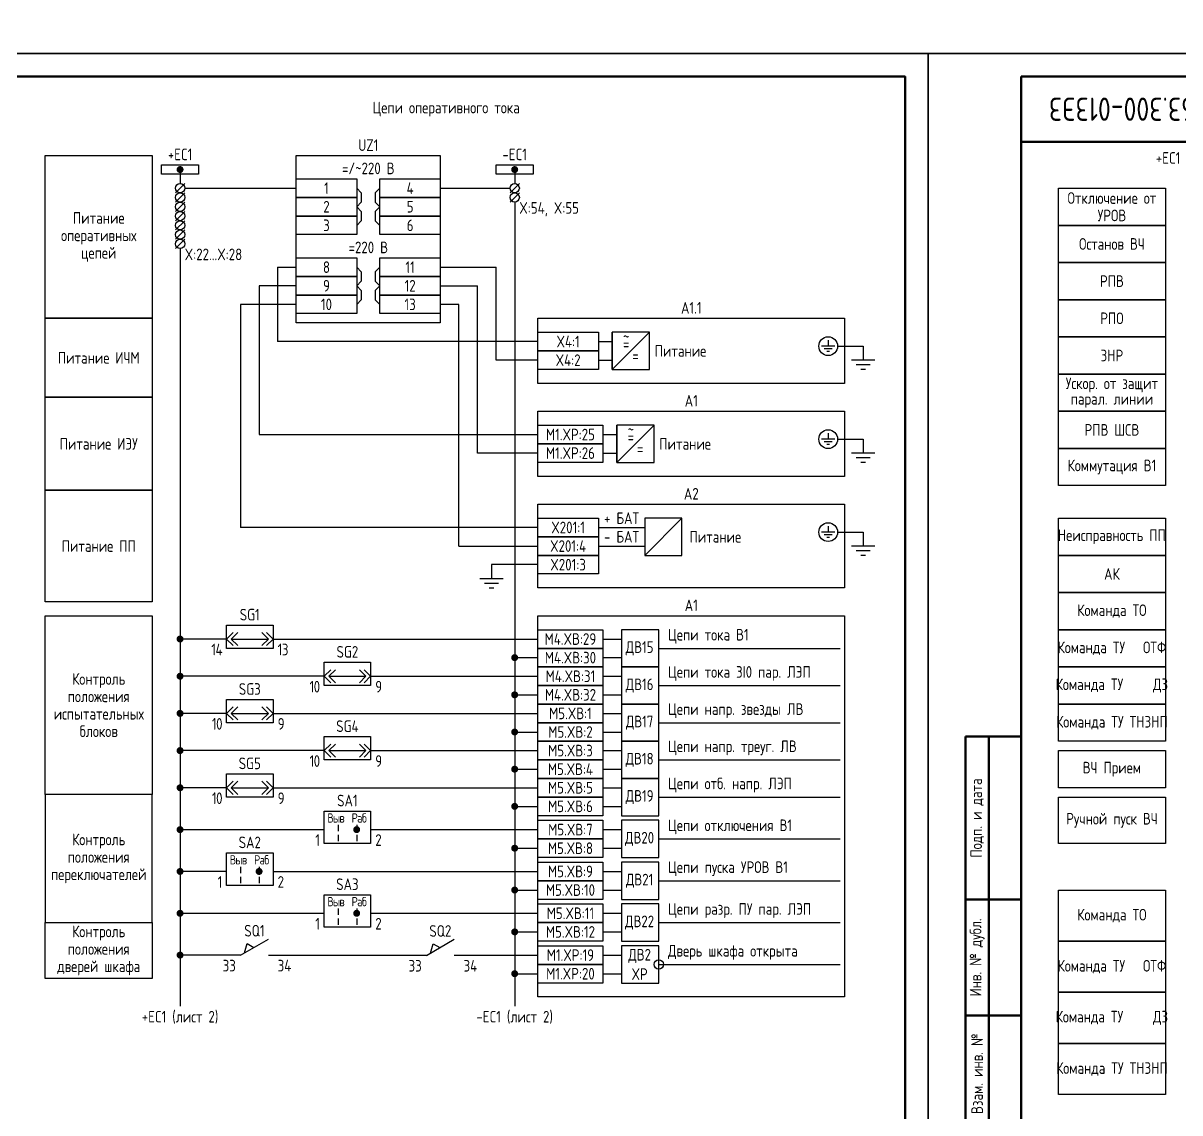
# Model space of a CAD drawing. Header units: millimetres. Extents: x -863 to 2106, y -90 to 586.
# Drawn here: x 225.2 to 474.1, y 69.1 to 303.5 of the extents above; entities that cross this region are included whole.
import ezdxf

# ---------------------------------------------------------------- set-up
doc = ezdxf.new("R2010")
doc.units = ezdxf.units.MM
doc.styles.add('Gost_type_A', font='GOST_A.TTF')

# ---------------------------------------------------------------- blocks, each defined once
blk = doc.blocks.new('Формат_А3')
blk.add_lwpolyline([(-420, 297), (0, 297), (0, 0), (-420, 0)], close=True)
at = {"lineweight": 50}
blk.add_lwpolyline([(-400, 292), (-5, 292), (-5, 5), (-400, 5)], close=True, dxfattribs=at)
blk = doc.blocks.new('Штамп угловой верхний')
at = {"lineweight": 50}
blk.add_lwpolyline([(0, 0), (70, 0), (70, -14), (0, -14)], close=True, dxfattribs=at)
blk = doc.blocks.new('Штамп левый нижний')
at = {"lineweight": 50}
for points in [[(-12, 145), (-7, 145), (-7, 110), (-12, 110)], [(-7, 145), (0, 145), (0, 110), (-7, 110)], [(-12, 110), (-7, 110), (-7, 85), (-12, 85)], [(-7, 110), (0, 110), (0, 85), (-7, 85)], [(-12, 85), (-7, 85), (-7, 60), (-12, 60)], [(-7, 85), (0, 85), (0, 60), (-7, 60)], [(-12, 60), (-7, 60), (-7, 25), (-12, 25)], [(-7, 60), (0, 60), (0, 25), (-7, 25)], [(-12, 25), (-7, 25), (-7, 0), (-12, 0)], [(-7, 25), (0, 25), (0, 0), (-7, 0)]]:
    blk.add_lwpolyline(points, close=True, dxfattribs=at)
at = {"char_height": 2.5, "attachment_point": 5, "rotation": 90, "style": 'Gost_type_A'}
for s, insert, width in [('Подп. и дата', (-9.5, 127.5), 35), ('Инв. № дубл.', (-9.5, 97.5), 25), ('Взам. инв. №', (-9.5, 72.5), 25), ('Подп. и дата', (-9.5, 42.5), 35), ('Инв. N подл.', (-9.5, 12.5), 25)]:
    blk.add_mtext(s, dxfattribs=dict(at, insert=insert, width=width))
blk = doc.blocks.new('POINT')
at = {"const_width": 0.75}
blk.add_lwpolyline([(-0.375, 0, 1), (0.375, 0, 1)], format="xyb", close=True, dxfattribs=at)
blk = doc.blocks.new('Шинка')
blk.add_lwpolyline([(-4, 1), (4, 1), (4, -1), (-4, -1)], close=True)
blk.add_blockref('POINT', (0, 0))
blk = doc.blocks.new('БИ_разъем')
for p, q in [((0, 0), (1.41, 1.41)), ((0, 0), (1.41, 1.41)), ((0, 0), (1.41, -1.41)), ((0, 0), (1.41, -1.41)), ((1, 0), (2.41, 1.41)), ((1, 0), (2.41, -1.41)), ((1, 0), (9, 0)), ((9, 0), (7.59, 1.41)), ((9, 0), (7.59, -1.41)), ((10, 0), (8.59, 1.41)), ((10, 0), (8.59, 1.41)), ((10, 0), (8.59, -1.41)), ((10, 0), (8.59, -1.41))]:
    blk.add_line(p, q)
blk = doc.blocks.new('Переключатель_положение')
for p, q in [((2, 1), (2, -0.34)), ((2, -1.14), (2, -2.49))]:
    blk.add_line(p, q)

msp = doc.modelspace()

# ---------------------------------------------------------------- linework, layer by layer
for p, q in [((259, 272), (259, 269)), ((331, 272), (331, 269)), ((260, 269), (258, 267)), ((332, 269), (330, 267)), ((260, 267), (258, 265)), ((260.01, 268), (284, 268)), ((315, 268), (330, 268)), ((332, 267), (330, 265)), ((260, 265), (258, 263)), ((331, 265), (331, 92)), ((260, 263), (258, 261)), ((260, 261), (258, 259)), ((260, 259), (258, 257)), ((260, 257), (258, 255)), ((259, 255), (259, 92)), ((280, 251), (280, 235)), ((280, 251), (284, 251)), ((315, 251), (327, 251)), ((327, 231), (327, 251)), ((284, 247), (276, 247)), ((276, 247), (276, 215)), ((315, 247), (323, 247)), ((323, 211), (323, 247)), ((284, 243), (272, 243)), ((272, 243), (272, 195)), ((319, 243), (315, 243)), ((319, 191), (319, 243)), ((352, 229), (352, 237)), ((352, 229), (360, 237)), ((336, 235), (280, 235)), ((400.48, 234), (406, 234)), ((336, 231), (327, 231)), ((353, 209), (353, 217)), ((353, 209), (361, 217)), ((276, 215), (336, 215)), ((400.48, 214), (406, 214)), ((336, 211), (323, 211)), ((359, 189), (367, 197)), ((336, 195), (272, 195)), ((400.48, 194), (406, 194)), ((319, 191), (336, 191)), ((336, 187), (326, 187)), ((269, 171), (259, 171)), ((279, 171), (336, 171)), ((350, 171), (354, 171)), ((331, 167), (336, 167)), ((350, 167), (354, 167)), ((362, 169), (401, 169)), ((290, 163), (259, 163)), ((300, 163), (336, 163)), ((350, 163), (354, 163)), ((362, 161), (401, 161)), ((331, 159), (336, 159)), ((350, 159), (354, 159)), ((269, 155), (259, 155)), ((279, 155), (336, 155)), ((350, 155), (354, 155)), ((362, 153), (401, 153)), ((331, 151), (336, 151)), ((350, 151), (354, 151)), ((290, 147), (259, 147)), ((300, 147), (336, 147)), ((350, 147), (354, 147)), ((362, 145), (401, 145)), ((331, 143), (336, 143)), ((350, 143), (354, 143)), ((269, 139), (259, 139)), ((279, 139), (336, 139)), ((350, 139), (354, 139)), ((362, 137), (401, 137)), ((331, 135), (336, 135)), ((350, 135), (354, 135)), ((259, 130), (290, 130)), ((300, 130), (336, 130)), ((350, 130), (354, 130)), ((362, 128), (401, 128)), ((331, 126), (336, 126)), ((331, 126), (336, 126)), ((350, 126), (354, 126)), ((269, 121), (259, 121)), ((279, 121), (336, 121)), ((350, 121), (354, 121)), ((331, 117), (336, 117)), ((331, 117), (336, 117)), ((350, 117), (354, 117)), ((362, 119), (401, 119)), ((259, 112), (290, 112)), ((300, 112), (336, 112)), ((350, 112), (354, 112)), ((362, 110), (401, 110)), ((331, 108), (336, 108)), ((331, 108), (336, 108)), ((350, 108), (354, 108)), ((272, 103), (278, 106.46)), ((272.86, 103.5), (273.43, 105.48)), ((273.43, 105.48), (274.87, 104.65)), ((312, 102.95), (318, 106.42)), ((312.86, 103.45), (313.43, 105.44)), ((313.43, 105.44), (314.87, 104.61)), ((272, 103), (259, 103)), ((312, 102.95), (278, 102.95)), ((318, 103), (336, 103)), ((350, 103), (354, 103)), ((362, 101), (401, 101)), ((331, 99), (336, 99)), ((331, 99), (336, 99)), ((350, 99), (354, 99))]:
    msp.add_line(p, q)
at = {"ltscale": 4}
for p, q in [((349, 235), (352, 235)), ((349, 231), (352, 231)), ((350, 215), (353, 215)), ((350, 211), (353, 211)), ((349, 195), (359, 195)), ((349, 191), (359, 191))]:
    msp.add_line(p, q, dxfattribs=at)
at = {"ltscale": 4.32}
for p, q in [((399.89, 234), (397.04, 234)), ((398.46, 235.28), (398.46, 234)), ((406, 234), (406, 231)), ((399.32, 233.43), (397.61, 233.43)), ((398.75, 232.86), (398.18, 232.86)), ((408.5, 231), (403.5, 231)), ((407.5, 230), (404.5, 230)), ((406.5, 229), (405.5, 229)), ((398.46, 215.28), (398.46, 214)), ((399.89, 214), (397.04, 214)), ((399.32, 213.43), (397.61, 213.43)), ((398.75, 212.86), (398.18, 212.86)), ((406, 214), (406, 211)), ((408.5, 211), (403.5, 211)), ((407.5, 210), (404.5, 210)), ((406.5, 209), (405.5, 209)), ((398.46, 195.28), (398.46, 194)), ((399.89, 194), (397.04, 194)), ((399.32, 193.43), (397.61, 193.43)), ((398.75, 192.86), (398.18, 192.86)), ((406, 194), (406, 191)), ((408.5, 191), (403.5, 191)), ((407.5, 190), (404.5, 190)), ((326, 187), (326, 184)), ((406.5, 189), (405.5, 189)), ((323.5, 184), (328.5, 184)), ((324.5, 183), (327.5, 183)), ((325.5, 182), (326.5, 182))]:
    msp.add_line(p, q, dxfattribs=at)
for points in [[(0, 513), (790, 513), (790, 297), (0, 297)], [(253, 240), (230, 240), (230, 275), (253, 275)], [(284, 275), (315, 275), (315, 239), (284, 239)], [(284, 270), (297, 270), (297, 266), (284, 266)], [(302, 270), (315, 270), (315, 266), (302, 266)], [(471, 260), (448, 260), (448, 268), (471, 268)], [(284, 266), (297, 266), (297, 262), (284, 262)], [(302, 266), (315, 266), (315, 262), (302, 262)], [(284, 262), (297, 262), (297, 258), (284, 258)], [(302, 262), (315, 262), (315, 258), (302, 258)], [(471, 252), (448, 252), (448, 260), (471, 260)], [(284, 253), (297, 253), (297, 249), (284, 249)], [(302, 253), (315, 253), (315, 249), (302, 249)], [(471, 244), (448, 244), (448, 252), (471, 252)], [(284, 249), (297, 249), (297, 245), (284, 245)], [(302, 249), (315, 249), (315, 245), (302, 245)], [(284, 245), (297, 245), (297, 241), (284, 241)], [(302, 245), (315, 245), (315, 241), (302, 241)], [(471, 236), (448, 236), (448, 244), (471, 244)], [(253, 223), (230, 223), (230, 240), (253, 240)], [(336, 240), (402, 240), (402, 226), (336, 226)], [(336, 237), (349, 237), (349, 233), (336, 233)], [(471, 228), (448, 228), (448, 236), (471, 236)], [(336, 233), (349, 233), (349, 229), (336, 229)], [(471, 220), (448, 220), (448, 228), (471, 228)], [(253, 203), (230, 203), (230, 223), (253, 223)], [(336, 220), (402, 220), (402, 206), (336, 206)], [(471, 212), (448, 212), (448, 220), (471, 220)], [(336, 217), (350, 217), (350, 213), (336, 213)], [(336, 213), (350, 213), (350, 209), (336, 209)], [(471, 204), (448, 204), (448, 212), (471, 212)], [(253, 179), (230, 179), (230, 203), (253, 203)], [(336, 200), (402, 200), (402, 182), (336, 182)], [(336, 197), (349, 197), (349, 193), (336, 193)], [(471, 189), (448, 189), (448, 197), (471, 197)], [(336, 193), (349, 193), (349, 189), (336, 189)], [(336, 189), (349, 189), (349, 185), (336, 185)], [(471, 181), (448, 181), (448, 189), (471, 189)], [(471, 173), (448, 173), (448, 181), (471, 181)], [(253, 137.59), (230, 137.59), (230, 176), (253, 176)], [(336, 176), (402, 176), (402, 94), (336, 94)], [(269, 174), (279, 174), (279, 169), (269, 169)], [(336, 173), (350, 173), (350, 169), (336, 169)], [(471, 165), (448, 165), (448, 173), (471, 173)], [(336, 169), (350, 169), (350, 165), (336, 165)], [(290, 166), (300, 166), (300, 161), (290, 161)], [(336, 165), (350, 165), (350, 161), (336, 161)], [(471, 157), (448, 157), (448, 165), (471, 165)], [(336, 161), (350, 161), (350, 157), (336, 157)], [(269, 158), (279, 158), (279, 153), (269, 153)], [(336, 157), (350, 157), (350, 153), (336, 153)], [(471, 149), (448, 149), (448, 157), (471, 157)], [(336, 153), (350, 153), (350, 149), (336, 149)], [(290, 150), (300, 150), (300, 145), (290, 145)], [(336, 149), (350, 149), (350, 145), (336, 145)], [(471, 139), (448, 139), (448, 147), (471, 147)], [(336, 145), (350, 145), (350, 141), (336, 141)], [(269, 142), (279, 142), (279, 137), (269, 137)], [(336, 141), (350, 141), (350, 137), (336, 137)], [(253, 137.59), (230, 137.59), (230, 110), (253, 110)], [(336, 137), (350, 137), (350, 133), (336, 133)], [(471, 127), (448, 127), (448, 137), (471, 137)], [(290, 134), (300, 134), (300, 127), (290, 127)], [(336, 132), (350, 132), (350, 128), (336, 128)], [(336, 128), (350, 128), (350, 124), (336, 124)], [(269, 125), (279, 125), (279, 118), (269, 118)], [(336, 123), (350, 123), (350, 119), (336, 119)], [(336, 119), (350, 119), (350, 115), (336, 115)], [(471, 106), (448, 106), (448, 117), (471, 117)], [(290, 116), (300, 116), (300, 109), (290, 109)], [(336, 114), (350, 114), (350, 110), (336, 110)], [(253, 98), (230, 98), (230, 110), (253, 110)], [(336, 110), (350, 110), (350, 106), (336, 106)], [(336, 105), (350, 105), (350, 101), (336, 101)], [(471, 95), (448, 95), (448, 106), (471, 106)], [(336, 101), (350, 101), (350, 97), (336, 97)], [(471, 84), (448, 84), (448, 95), (471, 95)], [(471, 73), (448, 73), (448, 84), (471, 84)]]:
    msp.add_lwpolyline(points, close=True)
for points in [[(297, 268), (298, 267), (298, 265), (297, 264)], [(302, 268), (301, 267), (301, 265), (302, 264)], [(297, 264), (298, 263), (298, 261), (297, 260)], [(302, 264), (301, 263), (301, 261), (302, 260)], [(297, 251), (298, 250), (298, 248), (297, 247)], [(302, 251), (301, 250), (301, 248), (302, 247)], [(297, 247), (298, 246), (298, 244), (297, 243)], [(302, 247), (301, 246), (301, 244), (302, 243)]]:
    msp.add_lwpolyline(points)
at = {"ltscale": 4}
for points in [[(352, 229), (360, 229), (360, 237), (352, 237)], [(353, 209), (361, 209), (361, 217), (353, 217)], [(359, 189), (367, 189), (367, 197), (359, 197)], [(354, 165), (362, 165), (362, 173), (354, 173)], [(354, 157), (362, 157), (362, 165), (354, 165)], [(354, 149), (362, 149), (362, 157), (354, 157)], [(354, 141), (362, 141), (362, 149), (354, 149)], [(354, 133), (362, 133), (362, 141), (354, 141)], [(354, 124), (362, 124), (362, 132), (354, 132)], [(354, 115), (362, 115), (362, 123), (354, 123)], [(354, 106), (362, 106), (362, 114), (354, 114)], [(354, 97), (362, 97), (362, 105), (354, 105)]]:
    msp.add_lwpolyline(points, close=True, dxfattribs=at)
for centre, radius in [((259, 268), 1), ((331, 268), 1), ((259, 266), 1), ((331, 266), 1), ((259, 264), 1), ((259, 262), 1), ((259, 260), 1), ((259, 258), 1), ((259, 256), 1), ((398.46, 234), 2.02), ((398.46, 214), 2.02), ((398.46, 194), 2.02), ((362, 101), 1)]:
    msp.add_circle(centre, radius)

# ---------------------------------------------------------------- block references
at = {"color": 1}
for name, p in [('Формат_А3', (420, 0)), ('Формат_А3', (840, 0)), ('Штамп левый нижний', (440, 5))]:
    msp.add_blockref(name, p, dxfattribs=at)
for name, p in [('Штамп угловой верхний', (440, 292)), ('Шинка', (259, 272)), ('Шинка', (331, 272)), ('POINT', (259, 171)), ('БИ_разъем', (269, 171)), ('POINT', (331, 167)), ('БИ_разъем', (290, 163)), ('POINT', (259, 163)), ('POINT', (331, 159)), ('POINT', (259, 155)), ('БИ_разъем', (269, 155)), ('POINT', (331, 151)), ('POINT', (259, 147)), ('БИ_разъем', (290, 147)), ('POINT', (331, 143)), ('POINT', (259, 139)), ('БИ_разъем', (269, 139)), ('POINT', (331, 135)), ('POINT', (259, 130)), ('Переключатель_положение', (291, 130)), ('POINT', (297, 130)), ('Переключатель_положение', (295, 130)), ('POINT', (331, 126)), ('POINT', (331, 126)), ('Переключатель_положение', (270, 121)), ('Переключатель_положение', (274, 121)), ('POINT', (259, 121)), ('POINT', (276, 121)), ('POINT', (331, 117)), ('POINT', (331, 117)), ('POINT', (259, 112)), ('Переключатель_положение', (291, 112)), ('POINT', (297, 112)), ('Переключатель_положение', (295, 112)), ('POINT', (331, 108)), ('POINT', (331, 108)), ('POINT', (259, 103)), ('POINT', (331, 99)), ('POINT', (331, 99))]:
    msp.add_blockref(name, p)

# ---------------------------------------------------------------- texts
at = {"char_height": 2.5, "style": 'Gost_type_A'}
for s, insert, width, attachment_point, line_spacing_factor in [('Цепи оперативного тока', (316.25, 285), 197.5, 5, 0.9), ('UZ1', (299.5, 276), 31, 8, 0.9), ('=/~220 В', (299.5, 271), 31, 8, 0.9), ('Отключение от УРОВ', (459.5, 264), 23, 5, 0.9), ('X:54, X:55', (332, 265), 16, 1, 0.9), ('Питание оперативных цепей', (241.5, 257.5), 23, 5, 0.9), ('=220 В', (299.5, 254), 31, 8, 0.9), ('Останов ВЧ', (459.5, 256), 23, 5, 0.9), ('X:22...X:28', (260, 255), 16, 1, 0.9), ('РПВ', (459.5, 248), 23, 5, 0.9), ('A1.1', (369, 241), 66, 8, 0.9), ('РПО', (459.5, 240), 23, 5, 0.9), ('Питание ИЧМ', (241.5, 231.5), 23, 5, 0.9), ('ЗНР', (459.5, 232), 23, 5, 0.9), ('Ускор. от защит парал. линии', (459.5, 224), 23, 5, 0.8), ('A1', (369, 221), 66, 8, 0.9), ('РПВ ШСВ', (459.5, 216), 23, 5, 0.9), ('Питание ИЭУ', (241.5, 213), 23, 5, 0.9), ('Коммутация В1', (459.5, 208), 23, 5, 0.9), ('A2', (369, 201), 66, 8, 0.9), ('Неисправность ПП', (459.5, 193), 23, 5, 0.9), ('Питание ПП', (241.5, 191), 23, 5, 0.9), ('АК', (459.5, 185), 23, 5, 0.9), ('A1', (369, 177), 66, 8, 0.9), ('SG1', (274, 175), 10, 8, 0.9), ('Команда ТО', (459.5, 177), 23, 5, 0.9), ('{\\T0.9;14}', (268, 170), 5, 3, 0.9), ('{\\T0.9;13}', (280, 170), 5, 1, 0.9), ('SG2', (295, 167), 10, 8, 0.9), ('Команда ТУ   ОТФ', (459.5, 169), 23, 5, 0.9), ('Контроль положения\\Pиспытательных блоков', (241.5, 156.79), 23, 5, 0.9), ('{\\T0.9;10}', (289, 162), 5, 3, 0.9), ('{\\T0.9;9}', (301, 162), 5, 1, 0.9), ('Команда ТУ     ДЗ', (459.5, 161), 23, 5, 0.9), ('SG3', (274, 159), 10, 8, 0.9), ('Команда ТУ ТНЗНП', (459.5, 153), 23, 5, 0.9), ('{\\T0.9;10}', (268, 154), 5, 3, 0.9), ('{\\T0.9;9}', (280, 154), 5, 1, 0.9), ('SG4', (295, 151), 10, 8, 0.9), ('SG5', (274, 143), 10, 8, 0.9), ('{\\T0.9;10}', (289, 146), 5, 3, 0.9), ('{\\T0.9;9}', (301, 146), 5, 1, 0.9), ('ВЧ Прием', (459.5, 143), 23, 5, 0.9), ('{\\T0.9;10}', (268, 138), 5, 3, 0.9), ('{\\T0.9;9}', (280, 138), 5, 1, 0.9), ('Ручной пуск ВЧ', (459.5, 132), 23, 5, 0.9), ('Контроль положения\\Pпереключателей', (241.5, 123.79), 23, 5, 0.9), ('Команда ТО', (459.5, 111.5), 23, 5, 0.9), ('Контроль положения\\Pдверей шкафа', (241.5, 104), 23, 5, 0.9), ('Команда ТУ   ОТФ', (459.5, 100.5), 23, 5, 0.9), ('Команда ТУ     ДЗ', (459.5, 89.5), 23, 5, 0.9), ('Команда ТУ ТНЗНП', (459.5, 78.5), 23, 5, 0.9)]:
    msp.add_mtext(s, dxfattribs=dict(at, insert=insert, width=width, attachment_point=attachment_point, line_spacing_factor=line_spacing_factor))
at = {"insert": (475, 285), "char_height": 5, "width": 70, "attachment_point": 5, "rotation": 180, "style": 'Gost_type_A'}
msp.add_mtext('ЮТКБ.656463.300-013Э3', dxfattribs=at)
at = {"style": 'Gost_type_A'}
for s, insert, char_height, width, attachment_point in [('+EC1', (259, 274), 2.5, 10, 8), ('-EC1', (331, 274), 2.5, 10, 8), ('+EC1 (лист 1)', (477, 273), 2.5, 18, 8), ('1', (290.5, 268), 2.5, 13, 5), ('4', (308.5, 268), 2.5, 13, 5), ('2', (290.5, 264), 2.5, 13, 5), ('5', (308.5, 264), 2.5, 13, 5), ('3', (290.5, 260), 2.5, 13, 5), ('6', (308.5, 260), 2.5, 13, 5), ('8', (290.5, 251), 2.5, 13, 5), ('11', (308.5, 251), 2.5, 13, 5), ('9', (290.5, 247), 2.5, 13, 5), ('12', (308.5, 247), 2.5, 13, 5), ('10', (290.5, 243), 2.5, 13, 5), ('13', (308.5, 243), 2.5, 13, 5), ('X4:1', (342.5, 235), 2.5, 13, 5), ('~', (355, 236.03), 2.5, 2.7, 5), ('=', (355, 234.53), 2.5, 6, 5), ('Питание', (366.67, 232.99), 2.5, 11.3452, 5), ('X4:2', (342.5, 231), 2.5, 13, 5), ('=', (357, 232), 2.5, 6, 5), ('M1.XP:25', (343, 215), 2.5, 13.9956, 5), ('~', (356, 216.03), 2.5, 2.7, 5), ('=', (356, 214.53), 2.5, 6, 5), ('Питание', (367.67, 212.99), 2.5, 11.3452, 5), ('M1.XP:26', (343, 211), 2.5, 13.9956, 5), ('=', (358, 212), 2.5, 6, 5), ('+ БАТ', (354, 197), 2.5, 10.0044, 5), ('X201:1', (342.5, 195), 2.5, 13, 5), ('- БАТ', (354, 193), 2.5, 10.0044, 5), ('Питание', (374.17, 192.99), 2.5, 12.3452, 5), ('X201:4', (342.5, 191), 2.5, 13, 5), ('X201:3', (342.5, 187), 2.5, 13, 5), ('M4.XВ:29', (343, 171), 2.5, 14, 5), ('Цепи тока В1', (364, 170), 2.5, 39.326, 7), ('ДВ15', (357.88, 169), 2.5, 7.7588, 5), ('M4.XВ:30', (343, 167), 2.5, 14, 5), ('Цепи тока 3I0 пар. ЛЭП', (364, 162), 2.5, 39.326, 7), ('M4.XВ:31', (343, 163), 2.5, 14, 5), ('ДВ16', (357.88, 161), 2.5, 7.7588, 5), ('M4.XВ:32', (343, 159), 2.5, 14, 5), ('Цепи напр. звезды ЛВ', (364, 154), 2.5, 30.8621, 7), ('M5.XВ:1', (343, 155), 2.5, 14, 5), ('ДВ17', (357.88, 153), 2.5, 7.7588, 5), ('M5.XВ:2', (343, 151), 2.5, 14, 5), ('M5.XВ:3', (343, 147), 2.5, 14, 5), ('Цепи напр. треуг. ЛВ', (364, 146), 2.5, 44.8565, 7), ('ДВ18', (357.88, 145), 2.5, 7.7588, 5), ('M5.XВ:4', (343, 143), 2.5, 14, 5), ('M5.XВ:5', (343, 139), 2.5, 14, 5), ('Цепи отб. напр. ЛЭП', (364, 138), 2.5, 27.8465, 7), ('SA1', (295, 135), 2.5, 10, 8), ('ДВ19', (357.88, 137), 2.5, 7.7588, 5), ('M5.XВ:6', (343, 135), 2.5, 14, 5), ('{\\T0.9;Выв}', (292.5, 132.5), 2, 5, 5), ('{\\T0.9;Раб}', (297.5, 132.5), 2, 5, 5), ('Цепи отключения В1', (364, 129), 2.5, 27.8465, 7), ('M5.XВ:7', (343, 130), 2.5, 14, 5), ('ДВ20', (357.88, 128), 2.5, 7.7588, 5), ('SA2', (274, 126), 2.5, 10, 8), ('{\\T0.9;1}', (289, 129), 2.5, 5, 3), ('{\\T0.9;2}', (301, 129), 2.5, 5, 1), ('M5.XВ:8', (343, 126), 2.5, 14, 5), ('{\\T0.9;Выв}', (271.5, 123.5), 2, 5, 5), ('{\\T0.9;Раб}', (276.5, 123.5), 2, 5, 5), ('M5.XВ:9', (343, 121), 2.5, 14, 5), ('Цепи пуска УРОВ В1', (364, 120), 2.5, 32.328, 7), ('{\\T0.9;1}', (268, 120), 2.5, 5, 3), ('{\\T0.9;2}', (280, 120), 2.5, 5, 1), ('SA3', (295, 117), 2.5, 10, 8), ('ДВ21', (357.88, 119), 2.5, 7.7588, 5), ('M5.XВ:10', (343, 117), 2.5, 14, 5), ('{\\T0.9;Выв}', (292.5, 114.5), 2, 5, 5), ('{\\T0.9;Раб}', (297.5, 114.5), 2, 5, 5), ('M5.XВ:11', (343, 112), 2.5, 14, 5), ('Цепи разр. ПУ пар. ЛЭП', (364, 111), 2.5, 33.8026, 7), ('{\\T0.9;1}', (289, 111), 2.5, 5, 3), ('{\\T0.9;2}', (301, 111), 2.5, 5, 1), ('ДВ22', (357.88, 110), 2.5, 7.7588, 5), ('SQ1', (275, 107), 2.5, 10, 8), ('SQ2', (315, 106.95), 2.5, 10, 8), ('M5.XВ:12', (343, 108), 2.5, 14, 5), ('Дверь шкафа открыта', (364, 102), 2.5, 37, 7), ('M1.XP:19', (343, 103), 2.5, 14, 5), ('ДВ2 XP', (357.88, 101), 2.5, 7.7588, 5), ('33', (271, 102), 2.5, 6, 3), ('34', (280, 102), 2.5, 6, 1), ('33', (311, 101.95), 2.5, 6, 3), ('34', (320, 101.95), 2.5, 6, 1), ('M1.XP:20', (343, 99), 2.5, 14, 5), ('+EC1 (лист 2)', (259, 91), 2.5, 18, 2), ('-EC1 (лист 2)', (331, 91), 2.5, 18, 2)]:
    msp.add_mtext(s, dxfattribs=dict(at, insert=insert, char_height=char_height, width=width, attachment_point=attachment_point))

doc.saveas('drawing.dxf')
